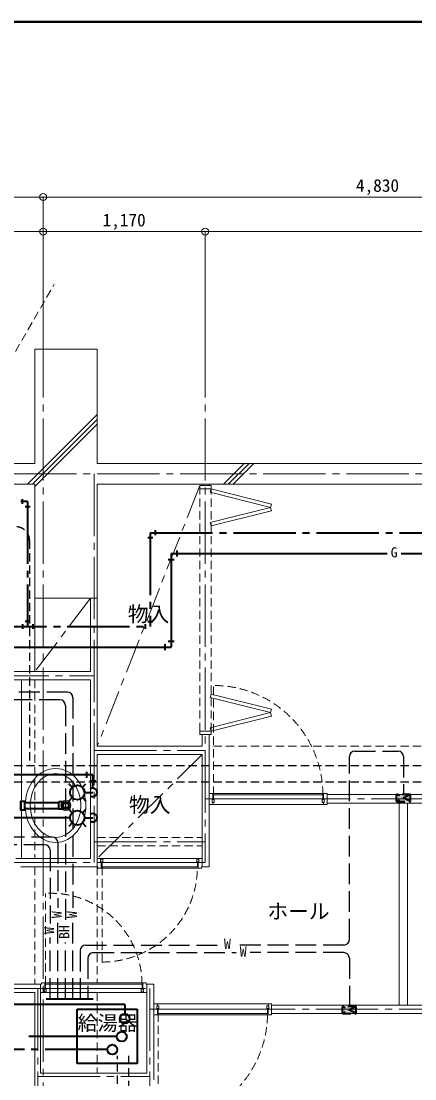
# Model space of a CAD drawing. Units: millimetres at full size, sheet at 1:50. Extents: x -9674 to 9699, y -6794 to 6791.
# Drawn here: x 1759 to 4602, y -853 to 6791 of the extents above; entities that cross this region are included whole.
import ezdxf
from ezdxf.enums import TextEntityAlignment as Align

# ---------------------------------------------------------------- set-up
doc = ezdxf.new("R2010")
doc.units = ezdxf.units.MM
doc.header["$LTSCALE"] = 50
doc.header["$PDMODE"] = 32
doc.header["$PDSIZE"] = 50
for name, pattern in [('CHAIN1', [8, 5, -1, 1, -1]), ('CHAIN2', [12, 9, -1, 1, -1]), ('DASHED1', [1.8, 1.2, -0.6]), ('DASHED3', [4, 3, -1])]:
    doc.linetypes.add(name, pattern=pattern)
for name, color, linetype, lineweight in [('0-0_図面枠', 7, 'Continuous', 9), ('1-0_芯', 134, 'CHAIN2', 9), ('1-1_躯体', 134, 'Continuous', 9), ('1-2_間仕切', 134, 'Continuous', 9), ('1-3_建具', 134, 'Continuous', 9), ('1-4_仕上げ', 134, 'Continuous', 9), ('1-5_設備', 134, 'Continuous', 9), ('1-7_その他', 134, 'DASHED1', 9), ('1-8_ハッチ', 134, 'Continuous', 9), ('1-B_寸法', 134, 'Continuous', 9), ('1-C_梁', 134, 'DASHED1', 9), ('2-0_芯', 3, 'Continuous', 35), ('2-2', 5, 'DASHED3', 25), ('2-3_建具', 4, 'Continuous', 35), ('2-7_その他', 2, 'Continuous', 25), ('2-9_金物', 1, 'CHAIN2', 35), ('2-A_文字', 6, 'Continuous', 35), ('2-B_寸法', 4, 'Continuous', 35), ('2-C', 2, 'DASHED1', 25)]:
    doc.layers.add(name, color=color, linetype=linetype, lineweight=lineweight)
doc.layers.add('1-A_文字', color=134, linetype='Continuous')
doc.styles.add('ＭＳ ゴシック', font='')
doc.styles.get('ＭＳ ゴシック').set_extended_font_data('MS Gothic')

msp = doc.modelspace()

# ---------------------------------------------------------------- linework, layer by layer
at = {"layer": '0-0_図面枠'}
for p, q in [((9697.16, 6789.66), (-9672.16, 6789.66)), ((9695.4, 6787.9), (-9670.4, 6787.9)), ((-9668.64, 6786.14), (9693.64, 6786.14)), ((9691.87, 6784.38), (-9666.87, 6784.38)), ((9690.11, 6782.61), (-9665.11, 6782.61)), ((9688.35, 6780.85), (-9663.35, 6780.85))]:
    msp.add_line(p, q, dxfattribs=at)
msp.add_lwpolyline([(9698.92, -6793.93), (9698.92, 6791.43), (-9673.92, 6791.43)], dxfattribs=at)
at = {"layer": '1-0_芯'}
for p, q in [((1917.5, 4520.51), (1917.5, -3699.49)), ((3087.5, 4520.51), (3087.5, 710.51)), ((-8492.5, 3520.51), (8517.5, 3520.51)), ((2286.5, 3520.51), (2286.5, 710.51)), ((-892.5, 2060.51), (2286.5, 2060.51)), ((2286.5, 1520.51), (3087.5, 1520.51)), ((3087.5, 1170.51), (8517.5, 1170.51)), ((2286.5, 860.51), (3087.5, 860.51)), ((-8492.5, 710.51), (3087.5, 710.51)), ((-892.5, -199.49), (2687.5, -199.49)), ((1878.5, -199.49), (1878.5, -2699.49)), ((2687.5, -199.49), (2687.5, -3699.49)), ((2687.5, -349.49), (8517.5, -349.49)), ((1878.5, -835.99), (2687.5, -835.99))]:
    msp.add_line(p, q, dxfattribs=at)
at = {"layer": '1-1_躯体'}
for p, q in [((1857.5, 4420.51), (2307.5, 4420.51)), ((1857.5, 4420.51), (1857.5, 3595.51)), ((2307.5, 4420.51), (2307.5, 3595.51)), ((1857.5, 3595.51), (-2642.5, 3595.51)), ((6357.5, 3595.51), (2307.5, 3595.51)), ((1857.5, 3445.51), (-2642.5, 3445.51)), ((1857.5, 3445.51), (1857.5, 2620.51)), ((2307.5, 3445.51), (2307.5, 2620.51)), ((6357.5, 3445.51), (2307.5, 3445.51)), ((1857.5, 2620.51), (2307.5, 2620.51))]:
    msp.add_line(p, q, dxfattribs=at)
at = {"layer": '1-2_間仕切'}
for p, q in [((3066.5, 3445.51), (3066.5, 3435.51)), ((3117.5, 3445.51), (3117.5, 3435.51)), ((2260, 2620.51), (2260, 2090.51)), ((2307.5, 2620.51), (2307.5, 1550.51)), ((1672.5, 2090.51), (2260, 2090.51)), ((1672.5, 2030.51), (2260, 2030.51)), ((2260, 2030.51), (2260, 740.51)), ((3066.5, 1635.51), (3066.5, 1550.51)), ((3117.5, 1635.51), (3117.5, 680.51)), ((2307.5, 1550.51), (3066.5, 1550.51)), ((2307.5, 1490.51), (2307.5, 680.51)), ((2307.5, 1490.51), (3066.5, 1490.51)), ((3066.5, 1490.51), (3066.5, 680.51)), ((5552.5, 1201.51), (3967.5, 1201.51)), ((5552.5, 1140.51), (3967.5, 1140.51)), ((2260, 740.51), (1720, 740.51)), ((1757.5, 680.51), (2312.5, 680.51)), ((3061.5, 680.51), (3117.5, 680.51)), ((1003.5, -169.49), (1887.5, -169.49)), ((1904.5, -169.49), (1848.5, -169.49)), ((1899.5, -812.49), (1899.5, -169.49)), ((2717.5, -169.49), (2661.5, -169.49)), ((2666.5, -812.49), (2666.5, -169.49)), ((2717.5, -169.49), (2717.5, -859.49)), ((1003.5, -229.49), (1857.5, -229.49)), ((1857.5, -1799.49), (1857.5, -229.49)), ((5552.5, -319.49), (3567.5, -319.49)), ((5552.5, -380.49), (3567.5, -380.49)), ((2666.5, -812.49), (1899.5, -812.49))]:
    msp.add_line(p, q, dxfattribs=at)
at = {"layer": '1-2_間仕切', "linetype": 'DASHED1'}
for p, q in [((2307.5, 890.51), (3066.5, 890.51)), ((2307.5, 830.51), (3066.5, 830.51))]:
    msp.add_line(p, q, dxfattribs=at)
at = {"layer": '1-3_建具'}
for p, q in [((3050, 3435.51), (3050, 3410.51)), ((3130, 3435.51), (3050, 3435.51)), ((3130, 3410.51), (3050, 3410.51)), ((3123.94, 3386.26), (3130, 3410.51)), ((3123.94, 3386.26), (3560.5, 3277.12)), ((3130, 3435.51), (3130, 3410.51)), ((3566.56, 3301.37), (3130, 3410.51)), ((3560.5, 3277.12), (3566.56, 3301.37)), ((3123.94, 3167.97), (3560.5, 3277.12)), ((3566.56, 3252.86), (3130, 3143.72)), ((3560.5, 3277.12), (3566.56, 3252.86)), ((3123.94, 3167.97), (3130, 3143.72)), ((3123.94, 1903.05), (3130, 1927.3)), ((3566.56, 1818.16), (3130, 1927.3)), ((3123.94, 1903.05), (3560.5, 1793.9)), ((3123.94, 1684.76), (3560.5, 1793.9)), ((3566.56, 1769.65), (3130, 1660.51)), ((3560.5, 1793.9), (3566.56, 1818.16)), ((3560.5, 1793.9), (3566.56, 1769.65)), ((3123.94, 1684.76), (3130, 1660.51)), ((3130, 1635.51), (3050, 1635.51)), ((3130, 1660.51), (3130, 1635.51)), ((3137.5, 1165.51), (3137.5, 1145.51)), ((3137.5, 1165.51), (3152.5, 1165.51)), ((3142.5, 1165.51), (3142.5, 1210.51)), ((3147.5, 1200.51), (3147.5, 1170.51)), ((3937.5, 1200.51), (3147.5, 1200.51)), ((3147.5, 1170.51), (3937.5, 1170.51)), ((3152.5, 1165.51), (3152.5, 1145.51)), ((3932.5, 1165.51), (3932.5, 1145.51)), ((3947.5, 1165.51), (3932.5, 1165.51)), ((3937.5, 1170.51), (3937.5, 1200.51)), ((3967.5, 1210.51), (3942.5, 1210.51)), ((3947.5, 1145.51), (3947.5, 1165.51)), ((3967.5, 1210.51), (3967.5, 1130.51)), ((3142.5, 1130.51), (3117.5, 1130.51)), ((3137.5, 1145.51), (3152.5, 1145.51)), ((3142.5, 1145.51), (3142.5, 1130.51)), ((3142.5, 1130.51), (3942.5, 1130.51)), ((3932.5, 1145.51), (3947.5, 1145.51)), ((3942.5, 1145.51), (3942.5, 1130.51)), ((3967.5, 1130.51), (3942.5, 1130.51)), ((2337.5, 740.51), (2307.5, 740.51)), ((2332.5, 735.51), (2347.5, 735.51)), ((2332.5, 715.51), (2332.5, 735.51)), ((2332.5, 715.51), (2347.5, 715.51)), ((2337.5, 740.51), (3036.5, 740.51)), ((2337.5, 740.51), (2337.5, 735.51)), ((2337.5, 715.51), (2337.5, 670.51)), ((3031.5, 710.51), (2342.5, 710.51)), ((2342.5, 680.51), (2342.5, 710.51)), ((2347.5, 715.51), (2347.5, 735.51)), ((3026.5, 715.51), (3026.5, 735.51)), ((3041.5, 735.51), (3026.5, 735.51)), ((3041.5, 715.51), (3026.5, 715.51)), ((3031.5, 680.51), (3031.5, 710.51)), ((3036.5, 740.51), (3066.5, 740.51)), ((3036.5, 740.51), (3036.5, 735.51)), ((3036.5, 715.51), (3036.5, 670.51)), ((3041.5, 715.51), (3041.5, 735.51)), ((2312.5, 680.51), (2312.5, 670.51)), ((2337.5, 670.51), (2312.5, 670.51)), ((3036.5, 670.51), (2337.5, 670.51)), ((2342.5, 680.51), (3031.5, 680.51)), ((3036.5, 670.51), (3061.5, 670.51)), ((3061.5, 680.51), (3061.5, 670.51)), ((1929.5, -159.49), (1904.5, -159.49)), ((1904.5, -169.49), (1904.5, -159.49)), ((1924.5, -204.49), (1924.5, -224.49)), ((1924.5, -204.49), (1939.5, -204.49)), ((1924.5, -224.49), (1939.5, -224.49)), ((1929.5, -204.49), (1929.5, -159.49)), ((1929.5, -159.49), (2636.5, -159.49)), ((1929.5, -229.49), (1929.5, -224.49)), ((1934.5, -169.49), (1934.5, -199.49)), ((2631.5, -169.49), (1934.5, -169.49)), ((1934.5, -199.49), (2631.5, -199.49)), ((1939.5, -204.49), (1939.5, -224.49)), ((2626.5, -204.49), (2626.5, -224.49)), ((2641.5, -204.49), (2626.5, -204.49)), ((2641.5, -224.49), (2626.5, -224.49)), ((2631.5, -169.49), (2631.5, -199.49)), ((2636.5, -159.49), (2661.5, -159.49)), ((2636.5, -204.49), (2636.5, -159.49)), ((2636.5, -229.49), (2636.5, -224.49)), ((2641.5, -204.49), (2641.5, -224.49)), ((2661.5, -169.49), (2661.5, -159.49)), ((1929.5, -229.49), (1899.5, -229.49)), ((2636.5, -229.49), (1929.5, -229.49)), ((2636.5, -229.49), (2666.5, -229.49)), ((2742.5, -309.49), (2717.5, -309.49)), ((2737.5, -324.49), (2752.5, -324.49)), ((2737.5, -344.49), (2737.5, -324.49)), ((2737.5, -344.49), (2752.5, -344.49)), ((2742.5, -324.49), (2742.5, -309.49)), ((2742.5, -309.49), (3542.5, -309.49)), ((2742.5, -344.49), (2742.5, -389.49)), ((2747.5, -379.49), (2747.5, -349.49)), ((2747.5, -349.49), (3537.5, -349.49)), ((3537.5, -379.49), (2747.5, -379.49)), ((2752.5, -344.49), (2752.5, -324.49)), ((3532.5, -324.49), (3547.5, -324.49)), ((3532.5, -344.49), (3532.5, -324.49)), ((3547.5, -344.49), (3532.5, -344.49)), ((3537.5, -349.49), (3537.5, -379.49)), ((3567.5, -309.49), (3542.5, -309.49)), ((3542.5, -324.49), (3542.5, -309.49)), ((3547.5, -324.49), (3547.5, -344.49)), ((3567.5, -389.49), (3567.5, -309.49)), ((3567.5, -389.49), (3542.5, -389.49))]:
    msp.add_line(p, q, dxfattribs=at)
at = {"layer": '1-3_建具', "linetype": 'DASHED1'}
for p, q in [((3050, 1660.51), (3050, 3410.51)), ((3130, 1660.51), (3130, 3410.51)), ((3147.5, 1200.51), (3147.5, 1990.51)), ((2342.5, 680.51), (2342.5, -8.49)), ((1934.5, -169.49), (1934.5, 487.35)), ((2747.5, -379.49), (2747.5, -1169.49))]:
    msp.add_line(p, q, dxfattribs=at)
at = {"layer": '1-3_建具'}
for points in [[(3130, 1660.51), (3050, 1660.51), (3050, 1635.51)], [(3142.5, 1210.51), (3117.5, 1210.51), (3117.5, 1130.51)], [(3942.5, 1165.51), (3942.5, 1210.51), (3142.5, 1210.51)], [(2742.5, -389.49), (2717.5, -389.49), (2717.5, -309.49)], [(3542.5, -344.49), (3542.5, -389.49), (2742.5, -389.49)]]:
    msp.add_lwpolyline(points, dxfattribs=at)
at = {"layer": '1-3_建具', "linetype": 'DASHED1'}
for centre, radius, start, end in [((3147.5, 1200.51), 790, 0, 90), ((2342.5, 680.51), 689, 270, 0), ((1973.5, -169.49), 658, 0, 93.39794), ((2747.5, -379.49), 790, 270, 360)]:
    msp.add_arc(centre, radius, start, end, dxfattribs=at)
at = {"layer": '1-4_仕上げ'}
msp.add_line((1857.5, 2620.51), (1857.5, 2090.51), dxfattribs=at)
at = {"layer": '1-5_設備'}
for p, q in [((1760, 2030.51), (1760, 740.51)), ((4487.5, 1140.51), (4487.5, -319.49)), ((4547.5, 1140.51), (4547.5, -319.49))]:
    msp.add_line(p, q, dxfattribs=at)
msp.add_circle((2081.76, 1122.99), 36, dxfattribs=at)
for major_axis, ratio in [((0, -267), 0.8202), ((0, -231), 0.7922)]:
    msp.add_ellipse((2007.36, 1122.99), major_axis=major_axis, ratio=ratio, dxfattribs=at)
at = {"layer": '1-7_その他', "linetype": 'CHAIN1'}
for p, q in [((3050, 3435.51), (2307.5, 1550.51)), ((2260, 2620.51), (1857.5, 2090.51)), ((3066.5, 1490.51), (2307.5, 740.51))]:
    msp.add_line(p, q, dxfattribs=at)
at = {"layer": '1-8_ハッチ'}
for p, q in [((1804.55, 3445.51), (2307.5, 3948.46)), ((1839.91, 3445.51), (2307.5, 3913.1)), ((1857.5, 3427.75), (2307.5, 3877.75)), ((3218.77, 3445.51), (3368.77, 3595.51)), ((3254.12, 3445.51), (3404.12, 3595.51)), ((3289.48, 3445.51), (3439.48, 3595.51))]:
    msp.add_line(p, q, dxfattribs=at)
at = {"layer": '1-B_寸法'}
for p, q in [((-3032.5, 5520.51), (1917.5, 5520.51)), ((1917.5, 4520.51), (1917.5, 5520.51)), ((1917.5, 5520.51), (6747.5, 5520.51)), ((957.5, 5270.51), (1917.5, 5270.51)), ((1917.5, 5270.51), (3087.5, 5270.51)), ((3087.5, 4520.51), (3087.5, 5270.51)), ((3087.5, 5270.51), (6747.5, 5270.51))]:
    msp.add_line(p, q, dxfattribs=at)
for p in [(1917.5, 5520.51), (1917.5, 5270.51), (3087.5, 5270.51)]:
    msp.add_point(p, dxfattribs=at)
at = {"layer": '1-C_梁'}
for p, q in [((1857.5, 2030.51), (1857.5, 740.51)), ((3147.5, 1550.51), (6357.5, 1550.51)), ((1857.5, 680.51), (1857.5, -169.49)), ((2307.5, 680.51), (2307.5, -159.49)), ((2307.5, -229.49), (2307.5, -812.49))]:
    msp.add_line(p, q, dxfattribs=at)
at = {"layer": '2-0_芯'}
for p, q in [((2056.26, 1149.64), (2031.76, 1149.63)), ((2031.76, 1096.34), (2031.76, 1149.63)), ((1785.51, 1144.35), (2031.76, 1144.36)), ((1785.55, 1101.62), (2031.76, 1101.62)), ((2056.26, 1096.34), (2031.76, 1096.34)), ((2067.13, 1145.69), (2056.26, 1145.69)), ((2056.26, 1096.34), (2056.26, 1113.19)), ((2067.13, 1100.28), (2056.26, 1100.29))]:
    msp.add_line(p, q, dxfattribs=at)
for points in [[(1785.01, 1088.65), (1757.01, 1088.65), (1757.02, 1155), (1785.01, 1155)], [(2056.26, 1132.78), (2056.26, 1149.64), (2031.76, 1149.63)], [(2056.26, 1096.34), (2031.76, 1096.34), (2031.76, 1149.63)]]:
    msp.add_lwpolyline(points, dxfattribs=at)
msp.add_circle((2081.76, 1122.99), 20, dxfattribs=at)
msp.add_ellipse((1785.01, 1121.82), major_axis=(0, -33.17), ratio=0.020361, start_param=0, end_param=3.1415927, dxfattribs=at)
msp.add_ellipse((2081.76, 1122.99), major_axis=(-18.84, -18.84), ratio=0.999793, dxfattribs=at)
at = {"layer": '2-2'}
for p, q in [((2093.05, 1941.6), (938.3, 1941.6)), ((2038.1, 1886.64), (834.65, 1886.64)), ((2078.1, 1846.64), (2078.1, 280.19)), ((2133.05, 1901.6), (2133.05, 383.84)), ((4128.79, 154.26), (4128.79, 1476.08)), ((4168.79, 1516.08), (4480.29, 1516.08)), ((4520.29, 1476.08), (4520.29, 1201.51)), ((1983.14, 894.31), (963.31, 894.31)), ((2023.14, 854.31), (2023.14, 383.84)), ((1928.19, 839.35), (1077.67, 839.35)), ((1968.19, 799.35), (1968.19, 269.49)), ((2023.14, -274.48), (2023.14, 283.84)), ((2133.05, -274.48), (2133.05, 283.84)), ((1968.19, -274.48), (1968.19, 169.49)), ((2078.1, -274.48), (2078.1, 133.36)), ((2224.51, 114.26), (3198.08, 114.26)), ((4088.79, 114.26), (3298.08, 114.26)), ((2184.51, 74.26), (2184.51, -274.48)), ((2239.46, 19.31), (2239.46, -274.48)), ((2279.46, 59.31), (3312.43, 59.31)), ((4088.79, 59.31), (3412.43, 59.31)), ((4128.79, 19.31), (4128.79, -330.49))]:
    msp.add_line(p, q, dxfattribs=at)
at = {"layer": '2-2', "color": 4, "linetype": 'DASHED1', "lineweight": 35}
for p, q in [((4570.29, 1201.51), (4470.29, 1151.51)), ((4570.29, 1151.51), (4470.29, 1201.51)), ((4470.29, 1151.51), (4470.29, 1201.51)), ((4570.29, 1201.51), (4470.29, 1201.51)), ((4470.29, 1151.51), (4570.29, 1151.51)), ((4570.29, 1151.51), (4570.29, 1201.51)), ((4178.79, -330.49), (4078.79, -380.49)), ((4178.79, -380.49), (4078.79, -330.49)), ((4078.79, -380.49), (4078.79, -330.49)), ((4178.79, -330.49), (4078.79, -330.49)), ((4078.79, -380.49), (4178.79, -380.49)), ((4178.79, -380.49), (4178.79, -330.49))]:
    msp.add_line(p, q, dxfattribs=at)
at = {"layer": '2-2', "linetype": 'Continuous'}
for centre, start, end in [((2093.05, 1901.6), 0, 90), ((2038.1, 1846.64), 0, 90), ((4168.79, 1476.08), 90, 180), ((4480.29, 1476.08), 0, 90), ((1983.14, 854.31), 0, 90), ((1928.19, 799.35), 0, 90), ((4088.79, 154.26), 270, 0), ((2224.51, 74.26), 90, 180), ((2279.46, 19.31), 90, 180), ((4088.79, 19.31), 0, 90)]:
    msp.add_arc(centre, 40, start, end, dxfattribs=at)
at = {"layer": '2-2', "color": 150}
for points in [[(4570.29, 1151.51), (4470.29, 1151.51), (4570.29, 1201.51), (4470.29, 1201.51)], [(4178.79, -380.49), (4078.79, -380.49), (4178.79, -330.49), (4078.79, -330.49)]]:
    msp.add_solid(points, dxfattribs=at)
at = {"layer": '2-3_建具'}
for p, q in [((2841.08, 2943.63), (4402.55, 2943.63)), ((2841.08, 2943.63), (2841.08, 2266.56)), ((2885.38, 2922.03), (2885.38, 2965.23)), ((4502.55, 2943.63), (6904.78, 2943.63)), ((2862.68, 2899.34), (2819.48, 2899.34)), ((2819.48, 2310.86), (2862.68, 2310.86)), ((1657.8, 2266.56), (2841.08, 2266.56)), ((2796.79, 2288.16), (2796.79, 2244.96)), ((2506.61, -315.76), (1419.68, -315.76)), ((2506.61, -315.76), (2506.61, -381.72))]:
    msp.add_line(p, q, dxfattribs=at)
msp.add_circle((2506.61, -417.22), 35.49, dxfattribs=at)
at = {"layer": '2-9_金物'}
for p, q in [((1805.45, 3319.89), (1755.54, 3319.89)), ((1768.54, 3301.89), (1768.54, 3337.89)), ((1805.45, 3319.89), (1805.45, 2416.56)), ((1787.45, 3282.97), (1823.45, 3282.97)), ((2691.08, 3093.63), (2691.08, 2416.56)), ((2691.08, 3093.63), (6904.78, 3093.63)), ((2728, 3075.63), (2728, 3111.63)), ((2709.08, 3056.72), (2673.08, 3056.72)), ((1823.45, 2453.48), (1787.45, 2453.48)), ((2673.08, 2453.47), (2709.08, 2453.47)), ((1491.79, 2416.56), (2691.08, 2416.56)), ((1768.54, 2434.56), (1768.54, 2398.56)), ((1842.36, 2434.56), (1842.36, 2398.56)), ((2654.17, 2434.56), (2654.17, 2398.56)), ((2112, 1033.78), (1491.79, 1033.78)), ((2382.09, -641.08), (812.1, -641.08))]:
    msp.add_line(p, q, dxfattribs=at)
at = {"layer": '2-9_金物', "linetype": 'Continuous'}
for p, q in [((2127.39, 1070.94), (2102.17, 1096.16)), ((2201.71, 1070.94), (2226.92, 1096.16)), ((2127.39, 996.62), (2102.17, 971.41)), ((2201.71, 996.62), (2226.92, 971.41)), ((2217.1, 1033.78), (2276.93, 1033.78))]:
    msp.add_line(p, q, dxfattribs=at)
for centre, radius in [((2164.55, 1033.78), 52.55), ((2417.59, -641.08), 35.49)]:
    msp.add_circle(centre, radius, dxfattribs=at)
msp.add_arc((2276.93, 1033.78), 30.34, 235.151, 129.51, dxfattribs=at)
at = {"layer": '2-A_文字'}
for p, q in [((2232.64, 1323.25), (2232.64, 1366.45)), ((2255.33, 1300.56), (2298.53, 1300.56)), ((2276.93, 1247.59), (2276.93, 1344.85)), ((2127.39, 1254.4), (2102.17, 1279.62)), ((2201.71, 1254.4), (2226.92, 1279.62)), ((2127.39, 1180.09), (2102.17, 1154.87)), ((2201.71, 1180.09), (2226.92, 1154.87)), ((2217.1, 1217.25), (2276.93, 1217.25)), ((2449.74, -546.95), (1813.05, -546.95))]:
    msp.add_line(p, q, dxfattribs=at)
msp.add_lwpolyline([(2276.93, 1344.85), (1285.08, 1344.85), (1285.08, 545.76)], dxfattribs=at)
for centre, radius in [((2164.55, 1217.25), 52.55), ((2485.24, -546.95), 35.49)]:
    msp.add_circle(centre, radius, dxfattribs=at)
msp.add_arc((2276.93, 1217.25), 30.34, 235.151, 129.51, dxfattribs=at)
at = {"layer": '2-B_寸法'}
for p, q in [((1939.45, -274.48), (2278.52, -274.48)), ((2163.7, -349.76), (2596.2, -349.76)), ((2163.7, -742.92), (2163.7, -349.76)), ((2596.2, -349.76), (2596.2, -742.92)), ((2596.2, -742.92), (2163.7, -742.92))]:
    msp.add_line(p, q, dxfattribs=at)
at = {"layer": '2-C', "color": 7, "lineweight": 9}
msp.add_line((1087.55, 3313.63), (1997.59, 4889.86), dxfattribs=at)
at = {"layer": '2-C'}
for p, q in [((1819.81, 3037.29), (1819.81, 1410.51)), ((6807.5, 1410.51), (1669.81, 1410.51)), ((6807.5, 1290.51), (1669.81, 1290.51)), ((2453.82, -2419.49), (2453.82, -686.39)), ((2533.82, -686.39), (2533.82, -2419.49))]:
    msp.add_line(p, q, dxfattribs=at)
msp.add_arc((1719.81, 3037.29), 100, 0, 90, dxfattribs=at)

# ---------------------------------------------------------------- texts
at = {"layer": '1-A_文字', "style": 'ＭＳ ゴシック'}
for s, p in [('物入', (2528.75, 2418.01)), ('物入', (2537, 1040.51)), ('ホール', (3536.21, 270.13))]:
    msp.add_text(s, height=110, dxfattribs=at).set_placement(p, align=Align.BOTTOM_LEFT)
at = {"layer": '1-B_寸法', "style": 'ＭＳ ゴシック'}
for s, p in [('4,830', (4176.25, 5530.51)), ('1,170', (2346.25, 5280.51))]:
    msp.add_text(s, height=91.64, dxfattribs=at).set_placement(p, align=Align.BOTTOM_LEFT)
at = {"layer": '2-2', "color": 7, "style": 'ＭＳ ゴシック'}
for s, p in [('W', (2073.14, 308.84)), ('W', (2183.05, 308.84)), ('W', (2018.19, 194.49)), ('BH', (2128.1, 158.36))]:
    msp.add_text(s, height=73.31, rotation=90, dxfattribs=at).set_placement(p, align=Align.BOTTOM_LEFT)
for p in [(3223.08, 64.26), (3337.43, 9.31)]:
    msp.add_text('W', height=73.31, dxfattribs=at).set_placement(p, align=Align.BOTTOM_LEFT)
at = {"layer": '2-3_建具', "color": 7, "style": 'ＭＳ ゴシック'}
msp.add_text('G', height=73.31, dxfattribs=at).set_placement((4427.55, 2893.63), align=Align.BOTTOM_LEFT)
at = {"layer": '2-7_その他', "color": 134, "style": 'ＭＳ ゴシック'}
msp.add_text('給湯器', height=106.3, dxfattribs=at).set_placement((2165.77, -533.98), align=Align.BOTTOM_LEFT)

doc.saveas('drawing.dxf')
